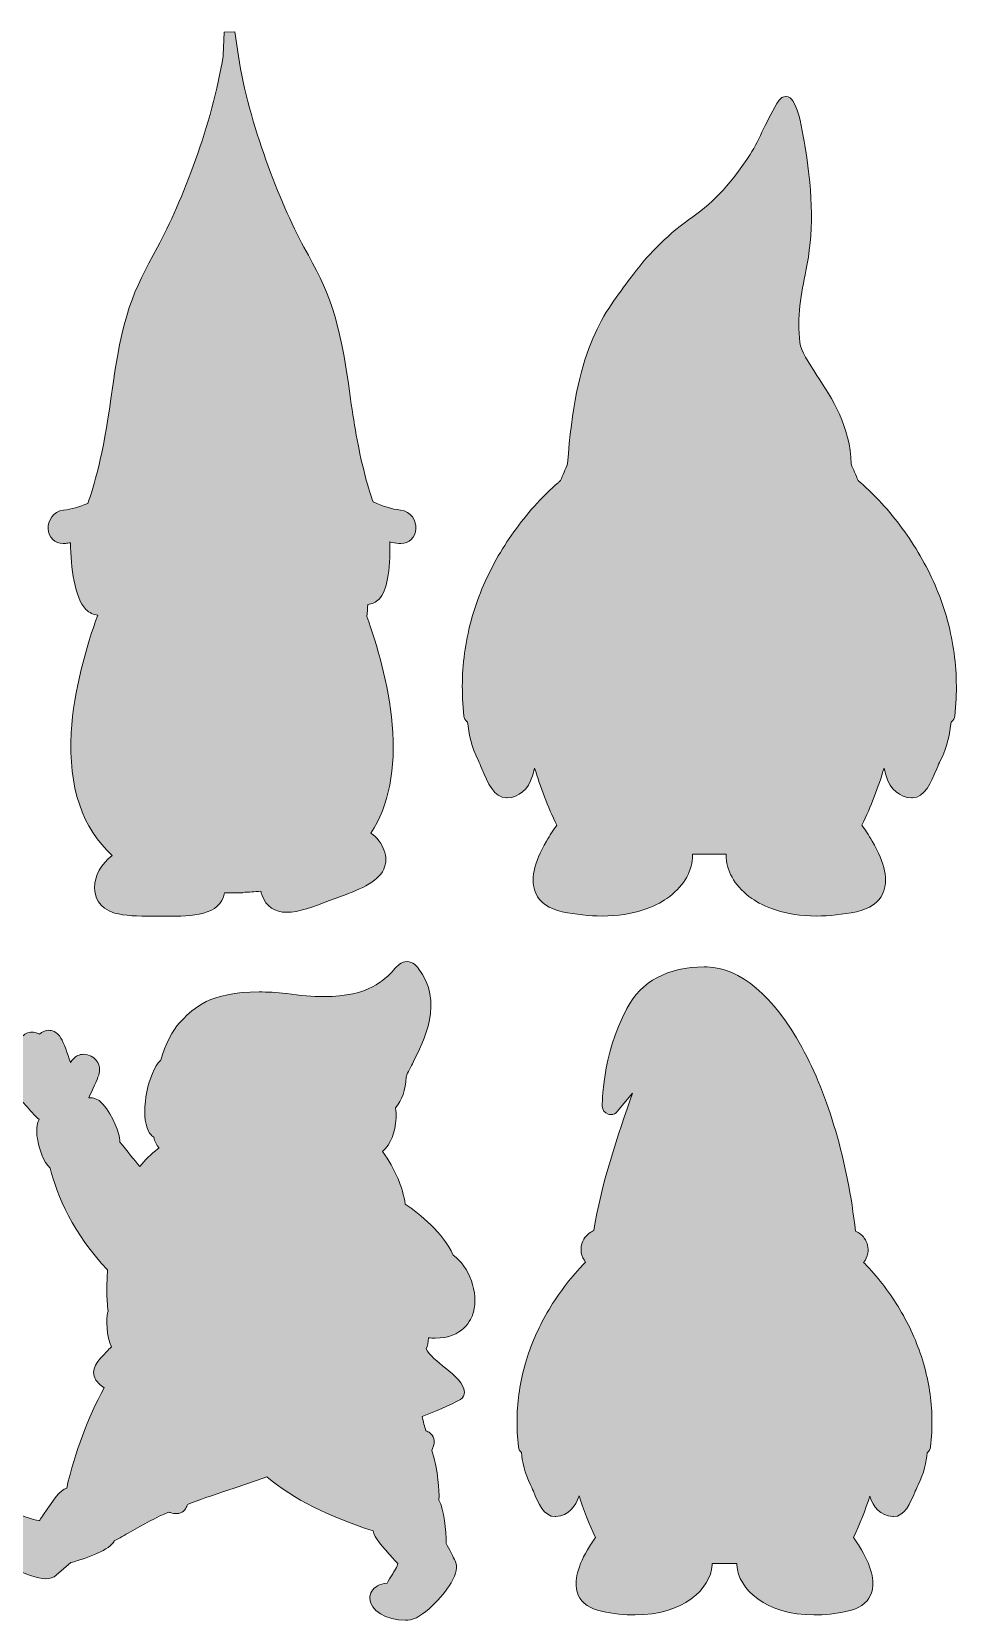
# Model space of a CAD drawing. Header units: inches. Extents: x -261 to 5410, y -3803 to -146.
# Drawn here: x 3493 to 4400, y -3781 to -2225 of the extents above; entities that cross this region are included whole.
import ezdxf

# ---------------------------------------------------------------- set-up
doc = ezdxf.new("R2010")
doc.units = ezdxf.units.IN
doc.header["$MEASUREMENT"] = 0
doc.layers.add('Layer 1', color=7, linetype='Continuous')

# ---------------------------------------------------------------- blocks, each defined once
blk = doc.blocks.new('block 44')
at = {"layer": 'Layer 1', "true_color": 0x2d2932}
h = blk.add_hatch(color=250, dxfattribs=at)
h.dxf.hatch_style = 2
edge = h.paths.add_edge_path()
edge.add_spline(control_points=[(3509.2, -2711.9), (3508.8, -2703.9), (3513.9, -2694.8), (3524.2, -2693.5), (3532.1, -2692.6), (3539.9, -2690.4), (3548, -2686.9), (3553.6, -2671.6), (3563.3, -2639.3), (3570.6, -2584.6), (3582, -2499.3), (3592, -2480.7), (3616.3, -2435.8), (3640.1, -2391.9), (3670.3, -2314.6), (3680.5, -2248.8), (3680.5, -2248.8), (3680.6, -2247.8), (3680.6, -2247.8), (3680.6, -2247.8), (3681.7, -2225.5), (3681.7, -2225.5), (3681.7, -2225.5), (3691.9, -2225), (3691.9, -2225), (3691.9, -2225), (3695.5, -2248.8), (3695.5, -2248.8), (3705.7, -2314.6), (3735.9, -2391.9), (3759.7, -2435.8), (3784, -2480.7), (3794, -2499.3), (3805.4, -2584.6), (3809.2, -2612.8), (3814, -2638.2), (3819.7, -2659.9), (3822.7, -2671.4), (3825.5, -2679.9), (3827.5, -2685.4), (3836.8, -2689.9), (3845.6, -2692.5), (3854.4, -2693.5), (3864.7, -2694.8), (3869.8, -2703.9), (3869.4, -2711.9), (3868.9, -2720.3), (3862.8, -2726.2), (3854.7, -2726.2), (3854, -2726.2), (3853.3, -2726.2), (3852.6, -2726.1), (3849.6, -2725.7), (3846.7, -2725.3), (3843.7, -2724.7), (3844.5, -2754), (3841.1, -2772.3), (3833.3, -2780.6), (3830.2, -2783.8), (3826.4, -2785.7), (3822.2, -2785.9), (3822.1, -2789.9), (3821.8, -2793.8), (3821.4, -2797.8), (3830.9, -2824.2), (3842.8, -2863.6), (3846.2, -2903.5), (3849.9, -2947.2), (3842.9, -2982.9), (3825.3, -3009.8), (3831.3, -3014.2), (3835.7, -3019.8), (3838.1, -3026.3), (3840.6, -3033.1), (3840.6, -3039.4), (3837.9, -3045.2), (3831.8, -3058.5), (3813.1, -3065.5), (3791.4, -3073.5), (3791.4, -3073.5), (3784.8, -3076), (3784.8, -3076), (3768.6, -3082.1), (3754.5, -3087.4), (3742.9, -3087.4), (3731.1, -3087.4), (3722.7, -3081.7), (3718.7, -3070.9), (3718.2, -3069.5), (3717.7, -3068.1), (3717.4, -3066.7), (3711.6, -3067.3), (3705.6, -3067.7), (3699.4, -3067.9), (3699.4, -3067.9), (3699.4, -3068.2), (3699.4, -3068.2), (3699.4, -3068.2), (3691.9, -3068.2), (3691.9, -3068.2), (3691.3, -3068.2), (3690.8, -3068.2), (3690.3, -3068.2), (3689.9, -3068.2), (3689.6, -3068.2), (3689.2, -3068.2), (3689, -3068.2), (3688.7, -3068.2), (3688.3, -3068.2), (3687.8, -3068.2), (3687.3, -3068.2), (3686.7, -3068.2), (3686.7, -3068.2), (3681.8, -3068.2), (3681.8, -3068.2), (3678.3, -3091.2), (3649.1, -3091.2), (3625.5, -3091.2), (3625.5, -3091.2), (3618.4, -3091.2), (3618.4, -3091.2), (3618.4, -3091.2), (3611.4, -3091.2), (3611.4, -3091.2), (3596.8, -3091.2), (3584, -3091), (3574.3, -3088.1), (3558.1, -3083.2), (3554.7, -3071.9), (3554.7, -3063.3), (3554.7, -3051.4), (3560.9, -3040.1), (3572, -3031.7), (3542.4, -3005.1), (3528.9, -2964.8), (3531.8, -2911.6), (3534.1, -2869.4), (3546.6, -2826.9), (3557.8, -2796.3), (3553.5, -2796), (3549.5, -2794.1), (3546.2, -2790.7), (3534.8, -2779.3), (3531.6, -2750.1), (3531, -2725.4), (3529.4, -2725.7), (3527.7, -2725.9), (3526, -2726.1), (3525.3, -2726.2), (3524.6, -2726.2), (3524, -2726.2), (3515.8, -2726.2), (3509.7, -2720.3), (3509.2, -2711.9)], knot_values=[0, 0, 0, 0, 1, 1, 1, 2, 2, 2, 3, 3, 3, 4, 4, 4, 5, 5, 5, 6, 6, 6, 7, 7, 7, 8, 8, 8, 9, 9, 9, 10, 10, 10, 11, 11, 11, 12, 12, 12, 13, 13, 13, 14, 14, 14, 15, 15, 15, 16, 16, 16, 17, 17, 17, 18, 18, 18, 19, 19, 19, 20, 20, 20, 21, 21, 21, 22, 22, 22, 23, 23, 23, 24, 24, 24, 25, 25, 25, 26, 26, 26, 27, 27, 27, 28, 28, 28, 29, 29, 29, 30, 30, 30, 31, 31, 31, 32, 32, 32, 33, 33, 33, 34, 34, 34, 35, 35, 35, 36, 36, 36, 37, 37, 37, 38, 38, 38, 39, 39, 39, 40, 40, 40, 41, 41, 41, 42, 42, 42, 43, 43, 43, 44, 44, 44, 45, 45, 45, 46, 46, 46, 47, 47, 47, 48, 48, 48, 49, 49, 49, 50, 50, 50, 51, 51, 51, 51], degree=3, periodic=1)
h = blk.add_hatch(color=250, dxfattribs=at)
h.dxf.hatch_style = 2
edge = h.paths.add_edge_path()
edge.add_spline(control_points=[(4396, -2829.7), (4399.3, -2850.8), (4399.7, -2872.8), (4397.2, -2895.2), (4397, -2897.3), (4395.9, -2899.2), (4394.3, -2900.6), (4394.1, -2900.7), (4393.8, -2900.9), (4393.6, -2901), (4392.7, -2911.6), (4390, -2925.8), (4383, -2939.1), (4382, -2940.9), (4380.8, -2943.7), (4379.6, -2946.8), (4374, -2960.2), (4367.7, -2975.4), (4355.7, -2975.4), (4355.4, -2975.4), (4355.2, -2975.4), (4355, -2975.4), (4343.2, -2974.7), (4334.3, -2967.1), (4330, -2953.9), (4329.2, -2951.1), (4328.6, -2948.5), (4328.1, -2946.1), (4328.1, -2946.1), (4328, -2946.1), (4328, -2946.1), (4322.4, -2964.8), (4315.1, -2983.7), (4306.3, -3002.2), (4309.7, -3006.8), (4313, -3011.8), (4316.3, -3017.6), (4329, -3039.6), (4332.4, -3056.3), (4326.8, -3068.8), (4322.7, -3078), (4314, -3084.1), (4300.9, -3086.8), (4287.4, -3089.6), (4274.2, -3091.1), (4261.9, -3091.1), (4230, -3091.1), (4209.8, -3081.7), (4198.4, -3073.8), (4183.4, -3063.3), (4174.2, -3048.9), (4173.3, -3034), (4173.2, -3032.8), (4173.2, -3031.6), (4173.2, -3030.4), (4167.7, -3030.5), (4162.2, -3030.6), (4156.8, -3030.6), (4151.5, -3030.6), (4146, -3030.5), (4140.4, -3030.4), (4140.5, -3031.6), (4140.4, -3032.8), (4140.4, -3034), (4139.5, -3048.9), (4130.3, -3063.3), (4115.3, -3073.8), (4103.9, -3081.7), (4083.6, -3091.1), (4051.7, -3091.1), (4039.4, -3091.1), (4026.3, -3089.6), (4012.8, -3086.8), (3999.7, -3084.1), (3991, -3078), (3986.8, -3068.8), (3981.2, -3056.3), (3984.7, -3039.6), (3997.4, -3017.6), (4000.6, -3011.9), (4003.9, -3006.8), (4007.4, -3002.2), (3998.5, -2983.6), (3991.3, -2964.8), (3985.7, -2946.1), (3985.7, -2946.1), (3985.5, -2946.1), (3985.5, -2946.1), (3985.1, -2948.5), (3984.5, -2951.1), (3983.6, -2953.9), (3979.3, -2967.1), (3970.5, -2974.7), (3958.7, -2975.4), (3958.5, -2975.4), (3958.2, -2975.4), (3958, -2975.4), (3946, -2975.4), (3939.7, -2960.3), (3934.1, -2946.9), (3932.8, -2943.8), (3931.6, -2940.9), (3930.7, -2939.1), (3923.7, -2925.8), (3921, -2911.6), (3920, -2901), (3919.8, -2900.9), (3919.6, -2900.7), (3919.4, -2900.6), (3917.7, -2899.2), (3916.7, -2897.3), (3916.4, -2895.2), (3914, -2872.8), (3914.4, -2850.8), (3917.6, -2829.7), (3919.1, -2819.8), (3921.4, -2809.3), (3924.6, -2797.7), (3927.7, -2787.3), (3931.4, -2776.9), (3935.7, -2767), (3944.2, -2747.4), (3955, -2728.7), (3967.8, -2711.4), (3974.1, -2702.9), (3980.9, -2694.6), (3988.1, -2686.7), (3994.4, -2679.9), (4001.3, -2673.2), (4008.6, -2666.7), (4009.3, -2666.1), (4010.3, -2665.3), (4011.1, -2664.6), (4013.3, -2659.2), (4015.6, -2653.7), (4018, -2648.2), (4025.7, -2537.5), (4051, -2504), (4077.8, -2468.6), (4079.3, -2466.5), (4080.9, -2464.4), (4082.5, -2462.3), (4098.3, -2441.1), (4117.8, -2422.2), (4140.6, -2406.2), (4161.6, -2391.4), (4179.9, -2371.4), (4196.7, -2345.2), (4201.7, -2337.5), (4205.9, -2328.7), (4209.9, -2320.2), (4214.5, -2310.7), (4219.2, -2300.9), (4225.1, -2292), (4226.6, -2289.8), (4229.1, -2288.5), (4231.8, -2288.5), (4231.8, -2288.5), (4232, -2288.5), (4232, -2288.5), (4234.9, -2288.6), (4237.3, -2290.1), (4238.7, -2292.6), (4245.1, -2303.9), (4247.5, -2318.9), (4249.6, -2332.1), (4250, -2334.9), (4250.5, -2337.6), (4250.9, -2340.1), (4258.6, -2383.9), (4258.8, -2423.9), (4251.4, -2459), (4246.9, -2480.5), (4242.4, -2505.5), (4245.5, -2529.2), (4246.6, -2537.7), (4253.8, -2548.7), (4262.2, -2561.5), (4276.9, -2583.9), (4295.1, -2611.9), (4295.7, -2648.3), (4298, -2653.6), (4300.3, -2659.1), (4302.6, -2664.6), (4303.4, -2665.3), (4304.4, -2666.1), (4305, -2666.6), (4312.4, -2673.1), (4319.3, -2679.9), (4325.5, -2686.7), (4332.8, -2694.6), (4339.6, -2702.9), (4345.8, -2711.4), (4358.6, -2728.7), (4369.4, -2747.4), (4377.9, -2766.9), (4382.2, -2776.9), (4385.9, -2787.2), (4389, -2797.6), (4392.3, -2809.3), (4394.6, -2819.8), (4396, -2829.7)], knot_values=[0, 0, 0, 0, 1, 1, 1, 2, 2, 2, 3, 3, 3, 4, 4, 4, 5, 5, 5, 6, 6, 6, 7, 7, 7, 8, 8, 8, 9, 9, 9, 10, 10, 10, 11, 11, 11, 12, 12, 12, 13, 13, 13, 14, 14, 14, 15, 15, 15, 16, 16, 16, 17, 17, 17, 18, 18, 18, 19, 19, 19, 20, 20, 20, 21, 21, 21, 22, 22, 22, 23, 23, 23, 24, 24, 24, 25, 25, 25, 26, 26, 26, 27, 27, 27, 28, 28, 28, 29, 29, 29, 30, 30, 30, 31, 31, 31, 32, 32, 32, 33, 33, 33, 34, 34, 34, 35, 35, 35, 36, 36, 36, 37, 37, 37, 38, 38, 38, 39, 39, 39, 40, 40, 40, 41, 41, 41, 42, 42, 42, 43, 43, 43, 44, 44, 44, 45, 45, 45, 46, 46, 46, 47, 47, 47, 48, 48, 48, 49, 49, 49, 50, 50, 50, 51, 51, 51, 52, 52, 52, 53, 53, 53, 54, 54, 54, 55, 55, 55, 56, 56, 56, 57, 57, 57, 58, 58, 58, 59, 59, 59, 60, 60, 60, 61, 61, 61, 62, 62, 62, 63, 63, 63, 64, 64, 64, 65, 65, 65, 66, 66, 66, 67, 67, 67, 67], degree=3, periodic=1)
h = blk.add_hatch(color=250, dxfattribs=at)
h.dxf.hatch_style = 2
edge = h.paths.add_edge_path()
edge.add_spline(control_points=[(3925.8, -3479.1), (3923.6, -3486.7), (3915.7, -3504.5), (3888.2, -3504.5), (3886.2, -3504.5), (3884, -3504.4), (3881.8, -3504.2), (3881.4, -3508.6), (3880.7, -3512.2), (3879.6, -3514.9), (3882.1, -3520.8), (3890.9, -3527.9), (3898.1, -3533.7), (3907.9, -3541.7), (3916.4, -3548.6), (3917, -3557.3), (3917.2, -3560.2), (3915.6, -3563.1), (3913, -3564.5), (3901.5, -3570.7), (3888.9, -3576.3), (3875.4, -3581.2), (3876.7, -3586.5), (3877.9, -3591), (3879.2, -3595.3), (3881.5, -3596.1), (3885.5, -3597.8), (3887, -3602.8), (3887.9, -3606), (3886.9, -3609.1), (3885.7, -3612.6), (3885.6, -3613), (3885.3, -3613.8), (3885.1, -3614.4), (3891.3, -3636), (3892.3, -3652.6), (3892, -3663.2), (3897.2, -3672.3), (3898.8, -3692.9), (3899.2, -3705.7), (3901.3, -3709.7), (3906.7, -3720.4), (3907.8, -3722.5), (3910.5, -3727.9), (3909.2, -3735), (3903.8, -3744.2), (3896.2, -3757), (3875.5, -3780.3), (3861.4, -3780.7), (3860.7, -3780.8), (3860, -3780.8), (3859.3, -3780.8), (3840, -3780.8), (3824.3, -3771), (3824.3, -3759.1), (3824.3, -3754.2), (3827, -3749.9), (3831.7, -3747.2), (3834.2, -3745.8), (3837.4, -3744.8), (3841.2, -3744.4), (3842.6, -3741.7), (3844.3, -3738.9), (3846, -3736.3), (3847.6, -3733.8), (3851.7, -3727.4), (3851.6, -3725.3), (3850.2, -3723.6), (3848.6, -3722), (3847.1, -3720.3), (3836.1, -3708.3), (3829, -3700.2), (3827.5, -3693.3), (3781.8, -3678.3), (3751.1, -3662.8), (3723.3, -3640.4), (3711.3, -3644.8), (3697.9, -3649.2), (3686, -3653.2), (3670.5, -3658.3), (3655.7, -3663.2), (3645.6, -3667.3), (3645, -3669.6), (3643.6, -3673.8), (3638.8, -3675.7), (3637.7, -3676.2), (3636.5, -3676.4), (3635.2, -3676.4), (3633.2, -3676.4), (3631.1, -3675.9), (3628.9, -3675.4), (3628.4, -3675.2), (3627.7, -3675), (3627.1, -3674.9), (3615.5, -3679.7), (3601.8, -3687.4), (3589.7, -3694.3), (3584.3, -3697.4), (3578.7, -3700.5), (3573.8, -3703.1), (3573.8, -3703.2), (3573.8, -3703.2), (3573.7, -3703.3), (3569.8, -3711.8), (3548.8, -3719.4), (3531.4, -3724.4), (3531.4, -3724.4), (3517.1, -3736.7), (3517.1, -3736.7), (3514.5, -3739), (3511, -3740.1), (3506.7, -3740.1), (3491, -3740.1), (3453.8, -3721.2), (3449.4, -3705.8), (3444.7, -3689.4), (3448.1, -3676.8), (3452.9, -3670.6), (3456, -3666.4), (3460.1, -3664.2), (3464.6, -3664.2), (3468.5, -3664.2), (3475.5, -3666), (3479.8, -3677.4), (3482.8, -3678.1), (3485.8, -3679.1), (3488.8, -3680.1), (3492.8, -3681.5), (3497.4, -3683), (3500.2, -3683), (3500.5, -3683), (3500.7, -3683), (3500.9, -3682.9), (3502.1, -3681.1), (3503.4, -3679.2), (3504.6, -3677.3), (3514.4, -3662.5), (3520.5, -3653.7), (3527.3, -3651.3), (3535.6, -3615.9), (3547.9, -3582.9), (3563.9, -3553.2), (3560.2, -3550.5), (3557.6, -3548), (3555.9, -3545.5), (3549.1, -3535.5), (3558.6, -3525.8), (3566.3, -3518), (3567.9, -3516.3), (3569.6, -3514.6), (3571.2, -3512.9), (3566.1, -3503.4), (3566.1, -3484.6), (3567.4, -3479.8), (3567.5, -3479.2), (3567.7, -3478.6), (3568, -3478.1), (3567.1, -3471.8), (3566.7, -3465.4), (3566.7, -3459.2), (3566.7, -3451.7), (3566.9, -3444.4), (3567.4, -3437.5), (3533.4, -3402.6), (3518.1, -3364.5), (3511.1, -3338), (3504.6, -3332), (3500.1, -3319.2), (3498.6, -3309.1), (3497.4, -3301.2), (3497.9, -3294.9), (3500.2, -3290.4), (3495.8, -3286.1), (3491.5, -3281.3), (3487.1, -3276.2), (3483.6, -3272.9), (3468.9, -3259.1), (3465.2, -3255.1), (3461.5, -3251), (3460.5, -3245), (3462.6, -3240.1), (3463.7, -3237.8), (3465.3, -3236), (3467.4, -3234.7), (3465.4, -3230.5), (3465.5, -3225.3), (3467.8, -3221.3), (3470.1, -3217.3), (3474.1, -3214.9), (3478.6, -3214.9), (3479.4, -3214.9), (3480.1, -3215), (3480.8, -3215.1), (3481.3, -3213.2), (3482.1, -3211.5), (3483.2, -3209.9), (3485.7, -3206.6), (3489.4, -3204.7), (3493.4, -3204.7), (3495, -3204.7), (3497.7, -3205), (3500.6, -3206.9), (3503.1, -3204.4), (3506.3, -3203), (3509.7, -3203), (3512, -3203), (3517.7, -3203.7), (3521.7, -3210.7), (3524.6, -3215.5), (3528.1, -3225.7), (3531, -3234.4), (3532, -3233.2), (3532.9, -3232.1), (3533.6, -3231.2), (3536.1, -3228.2), (3539.8, -3226.5), (3544, -3226.5), (3549, -3226.5), (3553.9, -3229), (3556.8, -3233.1), (3559.7, -3237), (3560.4, -3242.1), (3558.7, -3246.9), (3557.1, -3251.9), (3552.9, -3260.9), (3549, -3269), (3549.3, -3269), (3549.6, -3269), (3549.8, -3269), (3551.8, -3269), (3553.5, -3269.2), (3555, -3269.7), (3565.8, -3273.2), (3575.4, -3294.7), (3578.1, -3303.9), (3579.1, -3307.3), (3579.5, -3310), (3579.5, -3312.4), (3586.9, -3321.9), (3593.4, -3329.9), (3598.9, -3336.3), (3604, -3330.1), (3610, -3324.3), (3616.7, -3319.1), (3616.9, -3318.9), (3617.2, -3318.7), (3617.4, -3318.5), (3617.4, -3318.5), (3617.9, -3318.3), (3617.9, -3318.3), (3615.3, -3315.2), (3613.5, -3311.7), (3612.6, -3307.8), (3610.2, -3306.2), (3607.7, -3303.3), (3606, -3298.4), (3600, -3280.7), (3607.2, -3244.3), (3619.2, -3232.4), (3619.2, -3232.3), (3619.3, -3232.3), (3619.4, -3232.2), (3623.6, -3217.3), (3631.2, -3202.4), (3637.9, -3195.6), (3638.7, -3194.8), (3639.4, -3194), (3640.3, -3193.2), (3651.6, -3181.5), (3667.2, -3165.4), (3715.8, -3165.4), (3724, -3165.4), (3732.8, -3165.9), (3742.3, -3166.8), (3742.5, -3166.8), (3742.6, -3166.8), (3742.7, -3166.9), (3755.9, -3168.9), (3768.2, -3170), (3779.3, -3170), (3823.7, -3170), (3839, -3153.2), (3847.3, -3144.2), (3851.5, -3139.7), (3855.1, -3135.7), (3860.7, -3135.7), (3866.7, -3135.7), (3870.5, -3140.6), (3871.7, -3142.1), (3897.1, -3174.9), (3877.6, -3213), (3865.9, -3235.7), (3863.5, -3240.5), (3860.2, -3246.9), (3860, -3248.8), (3859.2, -3261.5), (3855.8, -3271.3), (3849.4, -3278.8), (3850, -3282.3), (3850.2, -3285.6), (3850, -3288.9), (3849.1, -3303.3), (3844.8, -3314.1), (3836.8, -3321.8), (3849, -3339.1), (3856.5, -3356.4), (3859, -3373.3), (3873.1, -3383), (3896, -3401.2), (3905.8, -3423.1), (3921.8, -3434.5), (3931, -3460.1), (3925.8, -3479.1)], knot_values=[0, 0, 0, 0, 1, 1, 1, 2, 2, 2, 3, 3, 3, 4, 4, 4, 5, 5, 5, 6, 6, 6, 7, 7, 7, 8, 8, 8, 9, 9, 9, 10, 10, 10, 11, 11, 11, 12, 12, 12, 13, 13, 13, 14, 14, 14, 15, 15, 15, 16, 16, 16, 17, 17, 17, 18, 18, 18, 19, 19, 19, 20, 20, 20, 21, 21, 21, 22, 22, 22, 23, 23, 23, 24, 24, 24, 25, 25, 25, 26, 26, 26, 27, 27, 27, 28, 28, 28, 29, 29, 29, 30, 30, 30, 31, 31, 31, 32, 32, 32, 33, 33, 33, 34, 34, 34, 35, 35, 35, 36, 36, 36, 37, 37, 37, 38, 38, 38, 39, 39, 39, 40, 40, 40, 41, 41, 41, 42, 42, 42, 43, 43, 43, 44, 44, 44, 45, 45, 45, 46, 46, 46, 47, 47, 47, 48, 48, 48, 49, 49, 49, 50, 50, 50, 51, 51, 51, 52, 52, 52, 53, 53, 53, 54, 54, 54, 55, 55, 55, 56, 56, 56, 57, 57, 57, 58, 58, 58, 59, 59, 59, 60, 60, 60, 61, 61, 61, 62, 62, 62, 63, 63, 63, 64, 64, 64, 65, 65, 65, 66, 66, 66, 67, 67, 67, 68, 68, 68, 69, 69, 69, 70, 70, 70, 71, 71, 71, 72, 72, 72, 73, 73, 73, 74, 74, 74, 75, 75, 75, 76, 76, 76, 77, 77, 77, 78, 78, 78, 79, 79, 79, 80, 80, 80, 81, 81, 81, 82, 82, 82, 83, 83, 83, 84, 84, 84, 85, 85, 85, 86, 86, 86, 87, 87, 87, 88, 88, 88, 89, 89, 89, 90, 90, 90, 91, 91, 91, 92, 92, 92, 93, 93, 93, 94, 94, 94, 95, 95, 95, 96, 96, 96, 97, 97, 97, 98, 98, 98, 99, 99, 99, 100, 100, 100, 101, 101, 101, 102, 102, 102, 103, 103, 103, 104, 104, 104, 104], degree=3, periodic=1)
h = blk.add_hatch(color=250, dxfattribs=at)
h.dxf.hatch_style = 2
edge = h.paths.add_edge_path()
edge.add_spline(control_points=[(4372.6, -3556), (4375.3, -3573.7), (4375.6, -3592.2), (4373.5, -3611), (4373.3, -3613.2), (4372.2, -3615.2), (4370.5, -3616.6), (4370.4, -3616.6), (4370.4, -3616.6), (4370.3, -3616.7), (4369.4, -3625.4), (4367.1, -3637.1), (4361.3, -3648.2), (4360.6, -3649.6), (4359.6, -3652.1), (4358.5, -3654.5), (4353.7, -3666.1), (4348.2, -3679.3), (4337.2, -3679.3), (4336.9, -3679.3), (4336.7, -3679.3), (4336.5, -3679.3), (4324.3, -3678.6), (4317.2, -3669.7), (4314, -3659.4), (4309.7, -3672.9), (4304.3, -3686.4), (4298.1, -3699.8), (4300.7, -3703.4), (4303.3, -3707.4), (4305.9, -3711.9), (4316.8, -3730.8), (4319.7, -3745.2), (4314.8, -3756.1), (4311.1, -3764.3), (4303.4, -3769.7), (4292, -3772), (4280.6, -3774.4), (4269.6, -3775.6), (4259.2, -3775.6), (4212.1, -3775.6), (4185.2, -3750.3), (4183.7, -3726.6), (4183.7, -3726.1), (4183.7, -3725.6), (4183.7, -3725.1), (4179.4, -3725.2), (4175.4, -3725.2), (4171.6, -3725.2), (4167.9, -3725.2), (4163.9, -3725.2), (4159.6, -3725.1), (4159.6, -3725.6), (4159.6, -3726.1), (4159.6, -3726.6), (4158.1, -3750.3), (4131.2, -3775.6), (4084.1, -3775.6), (4073.7, -3775.6), (4062.7, -3774.4), (4051.3, -3772), (4039.9, -3769.7), (4032.2, -3764.3), (4028.5, -3756.1), (4023.7, -3745.2), (4026.6, -3730.8), (4037.4, -3711.9), (4040, -3707.4), (4042.6, -3703.4), (4045.3, -3699.8), (4038.9, -3686.3), (4033.5, -3672.6), (4029.2, -3659), (4026, -3669.4), (4018.9, -3678.6), (4006.5, -3679.3), (4006.4, -3679.3), (4006.1, -3679.3), (4006.1, -3679.3), (4006.1, -3679.3), (4005.8, -3679.3), (4005.8, -3679.3), (3994.8, -3679.3), (3989.3, -3666.1), (3984.5, -3654.5), (3983.4, -3652), (3982.4, -3649.6), (3981.7, -3648.2), (3975.8, -3637), (3973.5, -3625.2), (3972.7, -3616.4), (3971, -3615), (3970, -3613.1), (3969.8, -3611), (3967.7, -3592.2), (3968.1, -3573.7), (3970.8, -3556), (3972, -3547.7), (3973.9, -3538.9), (3976.6, -3529.1), (3979.3, -3520.4), (3982.4, -3511.7), (3985.9, -3503.4), (3993.1, -3487), (4002.2, -3471.3), (4012.9, -3456.7), (4018.2, -3449.6), (4023.9, -3442.6), (4029.9, -3436.1), (4031.7, -3434.1), (4033.7, -3432), (4035.6, -3430), (4033.5, -3427.4), (4032, -3424.2), (4031.4, -3420.8), (4031.4, -3420.8), (4031.4, -3420.6), (4031.4, -3420.6), (4030.6, -3415.5), (4031.8, -3410.3), (4034.9, -3406), (4037.2, -3402.9), (4040.3, -3400.5), (4043.8, -3399.2), (4050.4, -3355.4), (4067.4, -3304.5), (4081.7, -3264.4), (4081.7, -3264.4), (4066.7, -3282.5), (4066.7, -3282.5), (4065.2, -3284.5), (4062.8, -3285.6), (4060.3, -3285.6), (4059.4, -3285.6), (4058.5, -3285.4), (4057.6, -3285.1), (4054.4, -3284), (4052.1, -3280.9), (4052, -3277.5), (4052, -3275.5), (4051, -3229.2), (4076.1, -3181.5), (4090.1, -3154.9), (4116.3, -3140.9), (4151.9, -3140.9), (4152.7, -3140.9), (4153.6, -3140.9), (4154.4, -3140.9), (4186.9, -3141.5), (4220, -3169.4), (4247.4, -3219.5), (4273.6, -3267.4), (4292.3, -3331.3), (4300, -3399.8), (4303.4, -3401.2), (4306.4, -3403.5), (4308.6, -3406.5), (4311.7, -3410.8), (4313, -3416.1), (4312.1, -3421.4), (4311.5, -3424.7), (4310.1, -3427.8), (4308, -3430.4), (4309.8, -3432.3), (4311.7, -3434.2), (4313.4, -3436.1), (4319.4, -3442.6), (4325.1, -3449.6), (4330.4, -3456.7), (4341.1, -3471.3), (4350.2, -3487), (4357.3, -3503.3), (4360.9, -3511.7), (4364.1, -3520.4), (4366.6, -3529), (4369.4, -3538.9), (4371.3, -3547.7), (4372.6, -3556)], knot_values=[0, 0, 0, 0, 1, 1, 1, 2, 2, 2, 3, 3, 3, 4, 4, 4, 5, 5, 5, 6, 6, 6, 7, 7, 7, 8, 8, 8, 9, 9, 9, 10, 10, 10, 11, 11, 11, 12, 12, 12, 13, 13, 13, 14, 14, 14, 15, 15, 15, 16, 16, 16, 17, 17, 17, 18, 18, 18, 19, 19, 19, 20, 20, 20, 21, 21, 21, 22, 22, 22, 23, 23, 23, 24, 24, 24, 25, 25, 25, 26, 26, 26, 27, 27, 27, 28, 28, 28, 29, 29, 29, 30, 30, 30, 31, 31, 31, 32, 32, 32, 33, 33, 33, 34, 34, 34, 35, 35, 35, 36, 36, 36, 37, 37, 37, 38, 38, 38, 39, 39, 39, 40, 40, 40, 41, 41, 41, 42, 42, 42, 43, 43, 43, 44, 44, 44, 45, 45, 45, 46, 46, 46, 47, 47, 47, 48, 48, 48, 49, 49, 49, 50, 50, 50, 51, 51, 51, 52, 52, 52, 53, 53, 53, 54, 54, 54, 55, 55, 55, 56, 56, 56, 57, 57, 57, 58, 58, 58, 59, 59, 59, 59], degree=3, periodic=1)
at = {"layer": 'Layer 1', "lineweight": 0}
for points, knots in [([(3509.2, -2711.9), (3508.8, -2703.9), (3513.9, -2694.8), (3524.2, -2693.5), (3532.1, -2692.6), (3539.9, -2690.4), (3548, -2686.9), (3553.6, -2671.6), (3563.3, -2639.3), (3570.6, -2584.6), (3582, -2499.3), (3592, -2480.7), (3616.3, -2435.8), (3640.1, -2391.9), (3670.3, -2314.6), (3680.5, -2248.8), (3680.5, -2248.8), (3680.6, -2247.8), (3680.6, -2247.8), (3680.6, -2247.8), (3681.7, -2225.5), (3681.7, -2225.5), (3681.7, -2225.5), (3691.9, -2225), (3691.9, -2225), (3691.9, -2225), (3695.5, -2248.8), (3695.5, -2248.8), (3705.7, -2314.6), (3735.9, -2391.9), (3759.7, -2435.8), (3784, -2480.7), (3794, -2499.3), (3805.4, -2584.6), (3809.2, -2612.8), (3814, -2638.2), (3819.7, -2659.9), (3822.7, -2671.4), (3825.5, -2679.9), (3827.5, -2685.4), (3836.8, -2689.9), (3845.6, -2692.5), (3854.4, -2693.5), (3864.7, -2694.8), (3869.8, -2703.9), (3869.4, -2711.9), (3868.9, -2720.3), (3862.8, -2726.2), (3854.7, -2726.2), (3854, -2726.2), (3853.3, -2726.2), (3852.6, -2726.1), (3849.6, -2725.7), (3846.7, -2725.3), (3843.7, -2724.7), (3844.5, -2754), (3841.1, -2772.3), (3833.3, -2780.6), (3830.2, -2783.8), (3826.4, -2785.7), (3822.2, -2785.9), (3822.1, -2789.9), (3821.8, -2793.8), (3821.4, -2797.8), (3830.9, -2824.2), (3842.8, -2863.6), (3846.2, -2903.5), (3849.9, -2947.2), (3842.9, -2982.9), (3825.3, -3009.8), (3831.3, -3014.2), (3835.7, -3019.8), (3838.1, -3026.3), (3840.6, -3033.1), (3840.6, -3039.4), (3837.9, -3045.2), (3831.8, -3058.5), (3813.1, -3065.5), (3791.4, -3073.5), (3791.4, -3073.5), (3784.8, -3076), (3784.8, -3076), (3768.6, -3082.1), (3754.5, -3087.4), (3742.9, -3087.4), (3731.1, -3087.4), (3722.7, -3081.7), (3718.7, -3070.9), (3718.2, -3069.5), (3717.7, -3068.1), (3717.4, -3066.7), (3711.6, -3067.3), (3705.6, -3067.7), (3699.4, -3067.9), (3699.4, -3067.9), (3699.4, -3068.2), (3699.4, -3068.2), (3699.4, -3068.2), (3691.9, -3068.2), (3691.9, -3068.2), (3691.3, -3068.2), (3690.8, -3068.2), (3690.3, -3068.2), (3689.9, -3068.2), (3689.6, -3068.2), (3689.2, -3068.2), (3689, -3068.2), (3688.7, -3068.2), (3688.3, -3068.2), (3687.8, -3068.2), (3687.3, -3068.2), (3686.7, -3068.2), (3686.7, -3068.2), (3681.8, -3068.2), (3681.8, -3068.2), (3678.3, -3091.2), (3649.1, -3091.2), (3625.5, -3091.2), (3625.5, -3091.2), (3618.4, -3091.2), (3618.4, -3091.2), (3618.4, -3091.2), (3611.4, -3091.2), (3611.4, -3091.2), (3596.8, -3091.2), (3584, -3091), (3574.3, -3088.1), (3558.1, -3083.2), (3554.7, -3071.9), (3554.7, -3063.3), (3554.7, -3051.4), (3560.9, -3040.1), (3572, -3031.7), (3542.4, -3005.1), (3528.9, -2964.8), (3531.8, -2911.6), (3534.1, -2869.4), (3546.6, -2826.9), (3557.8, -2796.3), (3553.5, -2796), (3549.5, -2794.1), (3546.2, -2790.7), (3534.8, -2779.3), (3531.6, -2750.1), (3531, -2725.4), (3529.4, -2725.7), (3527.7, -2725.9), (3526, -2726.1), (3525.3, -2726.2), (3524.6, -2726.2), (3524, -2726.2), (3515.8, -2726.2), (3509.7, -2720.3), (3509.2, -2711.9)], [0, 0, 0, 0, 1, 1, 1, 2, 2, 2, 3, 3, 3, 4, 4, 4, 5, 5, 5, 6, 6, 6, 7, 7, 7, 8, 8, 8, 9, 9, 9, 10, 10, 10, 11, 11, 11, 12, 12, 12, 13, 13, 13, 14, 14, 14, 15, 15, 15, 16, 16, 16, 17, 17, 17, 18, 18, 18, 19, 19, 19, 20, 20, 20, 21, 21, 21, 22, 22, 22, 23, 23, 23, 24, 24, 24, 25, 25, 25, 26, 26, 26, 27, 27, 27, 28, 28, 28, 29, 29, 29, 30, 30, 30, 31, 31, 31, 32, 32, 32, 33, 33, 33, 34, 34, 34, 35, 35, 35, 36, 36, 36, 37, 37, 37, 38, 38, 38, 39, 39, 39, 40, 40, 40, 41, 41, 41, 42, 42, 42, 43, 43, 43, 44, 44, 44, 45, 45, 45, 46, 46, 46, 47, 47, 47, 48, 48, 48, 49, 49, 49, 50, 50, 50, 51, 51, 51, 51]), ([(4396, -2829.7), (4399.3, -2850.8), (4399.7, -2872.8), (4397.2, -2895.2), (4397, -2897.3), (4395.9, -2899.2), (4394.3, -2900.6), (4394.1, -2900.7), (4393.8, -2900.9), (4393.6, -2901), (4392.7, -2911.6), (4390, -2925.8), (4383, -2939.1), (4382, -2940.9), (4380.8, -2943.7), (4379.6, -2946.8), (4374, -2960.2), (4367.7, -2975.4), (4355.7, -2975.4), (4355.4, -2975.4), (4355.2, -2975.4), (4355, -2975.4), (4343.2, -2974.7), (4334.3, -2967.1), (4330, -2953.9), (4329.2, -2951.1), (4328.6, -2948.5), (4328.1, -2946.1), (4328.1, -2946.1), (4328, -2946.1), (4328, -2946.1), (4322.4, -2964.8), (4315.1, -2983.7), (4306.3, -3002.2), (4309.7, -3006.8), (4313, -3011.8), (4316.3, -3017.6), (4329, -3039.6), (4332.4, -3056.3), (4326.8, -3068.8), (4322.7, -3078), (4314, -3084.1), (4300.9, -3086.8), (4287.4, -3089.6), (4274.2, -3091.1), (4261.9, -3091.1), (4230, -3091.1), (4209.8, -3081.7), (4198.4, -3073.8), (4183.4, -3063.3), (4174.2, -3048.9), (4173.3, -3034), (4173.2, -3032.8), (4173.2, -3031.6), (4173.2, -3030.4), (4167.7, -3030.5), (4162.2, -3030.6), (4156.8, -3030.6), (4151.5, -3030.6), (4146, -3030.5), (4140.4, -3030.4), (4140.5, -3031.6), (4140.4, -3032.8), (4140.4, -3034), (4139.5, -3048.9), (4130.3, -3063.3), (4115.3, -3073.8), (4103.9, -3081.7), (4083.6, -3091.1), (4051.7, -3091.1), (4039.4, -3091.1), (4026.3, -3089.6), (4012.8, -3086.8), (3999.7, -3084.1), (3991, -3078), (3986.8, -3068.8), (3981.2, -3056.3), (3984.7, -3039.6), (3997.4, -3017.6), (4000.6, -3011.9), (4003.9, -3006.8), (4007.4, -3002.2), (3998.5, -2983.6), (3991.3, -2964.8), (3985.7, -2946.1), (3985.7, -2946.1), (3985.5, -2946.1), (3985.5, -2946.1), (3985.1, -2948.5), (3984.5, -2951.1), (3983.6, -2953.9), (3979.3, -2967.1), (3970.5, -2974.7), (3958.7, -2975.4), (3958.5, -2975.4), (3958.2, -2975.4), (3958, -2975.4), (3946, -2975.4), (3939.7, -2960.3), (3934.1, -2946.9), (3932.8, -2943.8), (3931.6, -2940.9), (3930.7, -2939.1), (3923.7, -2925.8), (3921, -2911.6), (3920, -2901), (3919.8, -2900.9), (3919.6, -2900.7), (3919.4, -2900.6), (3917.7, -2899.2), (3916.7, -2897.3), (3916.4, -2895.2), (3914, -2872.8), (3914.4, -2850.8), (3917.6, -2829.7), (3919.1, -2819.8), (3921.4, -2809.3), (3924.6, -2797.7), (3927.7, -2787.3), (3931.4, -2776.9), (3935.7, -2767), (3944.2, -2747.4), (3955, -2728.7), (3967.8, -2711.4), (3974.1, -2702.9), (3980.9, -2694.6), (3988.1, -2686.7), (3994.4, -2679.9), (4001.3, -2673.2), (4008.6, -2666.7), (4009.3, -2666.1), (4010.3, -2665.3), (4011.1, -2664.6), (4013.3, -2659.2), (4015.6, -2653.7), (4018, -2648.2), (4025.7, -2537.5), (4051, -2504), (4077.8, -2468.6), (4079.3, -2466.5), (4080.9, -2464.4), (4082.5, -2462.3), (4098.3, -2441.1), (4117.8, -2422.2), (4140.6, -2406.2), (4161.6, -2391.4), (4179.9, -2371.4), (4196.7, -2345.2), (4201.7, -2337.5), (4205.9, -2328.7), (4209.9, -2320.2), (4214.5, -2310.7), (4219.2, -2300.9), (4225.1, -2292), (4226.6, -2289.8), (4229.1, -2288.5), (4231.8, -2288.5), (4231.8, -2288.5), (4232, -2288.5), (4232, -2288.5), (4234.9, -2288.6), (4237.3, -2290.1), (4238.7, -2292.6), (4245.1, -2303.9), (4247.5, -2318.9), (4249.6, -2332.1), (4250, -2334.9), (4250.5, -2337.6), (4250.9, -2340.1), (4258.6, -2383.9), (4258.8, -2423.9), (4251.4, -2459), (4246.9, -2480.5), (4242.4, -2505.5), (4245.5, -2529.2), (4246.6, -2537.7), (4253.8, -2548.7), (4262.2, -2561.5), (4276.9, -2583.9), (4295.1, -2611.9), (4295.7, -2648.3), (4298, -2653.6), (4300.3, -2659.1), (4302.6, -2664.6), (4303.4, -2665.3), (4304.4, -2666.1), (4305, -2666.6), (4312.4, -2673.1), (4319.3, -2679.9), (4325.5, -2686.7), (4332.8, -2694.6), (4339.6, -2702.9), (4345.8, -2711.4), (4358.6, -2728.7), (4369.4, -2747.4), (4377.9, -2766.9), (4382.2, -2776.9), (4385.9, -2787.2), (4389, -2797.6), (4392.3, -2809.3), (4394.6, -2819.8), (4396, -2829.7)], [0, 0, 0, 0, 1, 1, 1, 2, 2, 2, 3, 3, 3, 4, 4, 4, 5, 5, 5, 6, 6, 6, 7, 7, 7, 8, 8, 8, 9, 9, 9, 10, 10, 10, 11, 11, 11, 12, 12, 12, 13, 13, 13, 14, 14, 14, 15, 15, 15, 16, 16, 16, 17, 17, 17, 18, 18, 18, 19, 19, 19, 20, 20, 20, 21, 21, 21, 22, 22, 22, 23, 23, 23, 24, 24, 24, 25, 25, 25, 26, 26, 26, 27, 27, 27, 28, 28, 28, 29, 29, 29, 30, 30, 30, 31, 31, 31, 32, 32, 32, 33, 33, 33, 34, 34, 34, 35, 35, 35, 36, 36, 36, 37, 37, 37, 38, 38, 38, 39, 39, 39, 40, 40, 40, 41, 41, 41, 42, 42, 42, 43, 43, 43, 44, 44, 44, 45, 45, 45, 46, 46, 46, 47, 47, 47, 48, 48, 48, 49, 49, 49, 50, 50, 50, 51, 51, 51, 52, 52, 52, 53, 53, 53, 54, 54, 54, 55, 55, 55, 56, 56, 56, 57, 57, 57, 58, 58, 58, 59, 59, 59, 60, 60, 60, 61, 61, 61, 62, 62, 62, 63, 63, 63, 64, 64, 64, 65, 65, 65, 66, 66, 66, 67, 67, 67, 67]), ([(3925.8, -3479.1), (3923.6, -3486.7), (3915.7, -3504.5), (3888.2, -3504.5), (3886.2, -3504.5), (3884, -3504.4), (3881.8, -3504.2), (3881.4, -3508.6), (3880.7, -3512.2), (3879.6, -3514.9), (3882.1, -3520.8), (3890.9, -3527.9), (3898.1, -3533.7), (3907.9, -3541.7), (3916.4, -3548.6), (3917, -3557.3), (3917.2, -3560.2), (3915.6, -3563.1), (3913, -3564.5), (3901.5, -3570.7), (3888.9, -3576.3), (3875.4, -3581.2), (3876.7, -3586.5), (3877.9, -3591), (3879.2, -3595.3), (3881.5, -3596.1), (3885.5, -3597.8), (3887, -3602.8), (3887.9, -3606), (3886.9, -3609.1), (3885.7, -3612.6), (3885.6, -3613), (3885.3, -3613.8), (3885.1, -3614.4), (3891.3, -3636), (3892.3, -3652.6), (3892, -3663.2), (3897.2, -3672.3), (3898.8, -3692.9), (3899.2, -3705.7), (3901.3, -3709.7), (3906.7, -3720.4), (3907.8, -3722.5), (3910.5, -3727.9), (3909.2, -3735), (3903.8, -3744.2), (3896.2, -3757), (3875.5, -3780.3), (3861.4, -3780.7), (3860.7, -3780.8), (3860, -3780.8), (3859.3, -3780.8), (3840, -3780.8), (3824.3, -3771), (3824.3, -3759.1), (3824.3, -3754.2), (3827, -3749.9), (3831.7, -3747.2), (3834.2, -3745.8), (3837.4, -3744.8), (3841.2, -3744.4), (3842.6, -3741.7), (3844.3, -3738.9), (3846, -3736.3), (3847.6, -3733.8), (3851.7, -3727.4), (3851.6, -3725.3), (3850.2, -3723.6), (3848.6, -3722), (3847.1, -3720.3), (3836.1, -3708.3), (3829, -3700.2), (3827.5, -3693.3), (3781.8, -3678.3), (3751.1, -3662.8), (3723.3, -3640.4), (3711.3, -3644.8), (3697.9, -3649.2), (3686, -3653.2), (3670.5, -3658.3), (3655.7, -3663.2), (3645.6, -3667.3), (3645, -3669.6), (3643.6, -3673.8), (3638.8, -3675.7), (3637.7, -3676.2), (3636.5, -3676.4), (3635.2, -3676.4), (3633.2, -3676.4), (3631.1, -3675.9), (3628.9, -3675.4), (3628.4, -3675.2), (3627.7, -3675), (3627.1, -3674.9), (3615.5, -3679.7), (3601.8, -3687.4), (3589.7, -3694.3), (3584.3, -3697.4), (3578.7, -3700.5), (3573.8, -3703.1), (3573.8, -3703.2), (3573.8, -3703.2), (3573.7, -3703.3), (3569.8, -3711.8), (3548.8, -3719.4), (3531.4, -3724.4), (3531.4, -3724.4), (3517.1, -3736.7), (3517.1, -3736.7), (3514.5, -3739), (3511, -3740.1), (3506.7, -3740.1), (3491, -3740.1), (3453.8, -3721.2), (3449.4, -3705.8), (3444.7, -3689.4), (3448.1, -3676.8), (3452.9, -3670.6), (3456, -3666.4), (3460.1, -3664.2), (3464.6, -3664.2), (3468.5, -3664.2), (3475.5, -3666), (3479.8, -3677.4), (3482.8, -3678.1), (3485.8, -3679.1), (3488.8, -3680.1), (3492.8, -3681.5), (3497.4, -3683), (3500.2, -3683), (3500.5, -3683), (3500.7, -3683), (3500.9, -3682.9), (3502.1, -3681.1), (3503.4, -3679.2), (3504.6, -3677.3), (3514.4, -3662.5), (3520.5, -3653.7), (3527.3, -3651.3), (3535.6, -3615.9), (3547.9, -3582.9), (3563.9, -3553.2), (3560.2, -3550.5), (3557.6, -3548), (3555.9, -3545.5), (3549.1, -3535.5), (3558.6, -3525.8), (3566.3, -3518), (3567.9, -3516.3), (3569.6, -3514.6), (3571.2, -3512.9), (3566.1, -3503.4), (3566.1, -3484.6), (3567.4, -3479.8), (3567.5, -3479.2), (3567.7, -3478.6), (3568, -3478.1), (3567.1, -3471.8), (3566.7, -3465.4), (3566.7, -3459.2), (3566.7, -3451.7), (3566.9, -3444.4), (3567.4, -3437.5), (3533.4, -3402.6), (3518.1, -3364.5), (3511.1, -3338), (3504.6, -3332), (3500.1, -3319.2), (3498.6, -3309.1), (3497.4, -3301.2), (3497.9, -3294.9), (3500.2, -3290.4), (3495.8, -3286.1), (3491.5, -3281.3), (3487.1, -3276.2), (3483.6, -3272.9), (3468.9, -3259.1), (3465.2, -3255.1), (3461.5, -3251), (3460.5, -3245), (3462.6, -3240.1), (3463.7, -3237.8), (3465.3, -3236), (3467.4, -3234.7), (3465.4, -3230.5), (3465.5, -3225.3), (3467.8, -3221.3), (3470.1, -3217.3), (3474.1, -3214.9), (3478.6, -3214.9), (3479.4, -3214.9), (3480.1, -3215), (3480.8, -3215.1), (3481.3, -3213.2), (3482.1, -3211.5), (3483.2, -3209.9), (3485.7, -3206.6), (3489.4, -3204.7), (3493.4, -3204.7), (3495, -3204.7), (3497.7, -3205), (3500.6, -3206.9), (3503.1, -3204.4), (3506.3, -3203), (3509.7, -3203), (3512, -3203), (3517.7, -3203.7), (3521.7, -3210.7), (3524.6, -3215.5), (3528.1, -3225.7), (3531, -3234.4), (3532, -3233.2), (3532.9, -3232.1), (3533.6, -3231.2), (3536.1, -3228.2), (3539.8, -3226.5), (3544, -3226.5), (3549, -3226.5), (3553.9, -3229), (3556.8, -3233.1), (3559.7, -3237), (3560.4, -3242.1), (3558.7, -3246.9), (3557.1, -3251.9), (3552.9, -3260.9), (3549, -3269), (3549.3, -3269), (3549.6, -3269), (3549.8, -3269), (3551.8, -3269), (3553.5, -3269.2), (3555, -3269.7), (3565.8, -3273.2), (3575.4, -3294.7), (3578.1, -3303.9), (3579.1, -3307.3), (3579.5, -3310), (3579.5, -3312.4), (3586.9, -3321.9), (3593.4, -3329.9), (3598.9, -3336.3), (3604, -3330.1), (3610, -3324.3), (3616.7, -3319.1), (3616.9, -3318.9), (3617.2, -3318.7), (3617.4, -3318.5), (3617.4, -3318.5), (3617.9, -3318.3), (3617.9, -3318.3), (3615.3, -3315.2), (3613.5, -3311.7), (3612.6, -3307.8), (3610.2, -3306.2), (3607.7, -3303.3), (3606, -3298.4), (3600, -3280.7), (3607.2, -3244.3), (3619.2, -3232.4), (3619.2, -3232.3), (3619.3, -3232.3), (3619.4, -3232.2), (3623.6, -3217.3), (3631.2, -3202.4), (3637.9, -3195.6), (3638.7, -3194.8), (3639.4, -3194), (3640.3, -3193.2), (3651.6, -3181.5), (3667.2, -3165.4), (3715.8, -3165.4), (3724, -3165.4), (3732.8, -3165.9), (3742.3, -3166.8), (3742.5, -3166.8), (3742.6, -3166.8), (3742.7, -3166.9), (3755.9, -3168.9), (3768.2, -3170), (3779.3, -3170), (3823.7, -3170), (3839, -3153.2), (3847.3, -3144.2), (3851.5, -3139.7), (3855.1, -3135.7), (3860.7, -3135.7), (3866.7, -3135.7), (3870.5, -3140.6), (3871.7, -3142.1), (3897.1, -3174.9), (3877.6, -3213), (3865.9, -3235.7), (3863.5, -3240.5), (3860.2, -3246.9), (3860, -3248.8), (3859.2, -3261.5), (3855.8, -3271.3), (3849.4, -3278.8), (3850, -3282.3), (3850.2, -3285.6), (3850, -3288.9), (3849.1, -3303.3), (3844.8, -3314.1), (3836.8, -3321.8), (3849, -3339.1), (3856.5, -3356.4), (3859, -3373.3), (3873.1, -3383), (3896, -3401.2), (3905.8, -3423.1), (3921.8, -3434.5), (3931, -3460.1), (3925.8, -3479.1)], [0, 0, 0, 0, 1, 1, 1, 2, 2, 2, 3, 3, 3, 4, 4, 4, 5, 5, 5, 6, 6, 6, 7, 7, 7, 8, 8, 8, 9, 9, 9, 10, 10, 10, 11, 11, 11, 12, 12, 12, 13, 13, 13, 14, 14, 14, 15, 15, 15, 16, 16, 16, 17, 17, 17, 18, 18, 18, 19, 19, 19, 20, 20, 20, 21, 21, 21, 22, 22, 22, 23, 23, 23, 24, 24, 24, 25, 25, 25, 26, 26, 26, 27, 27, 27, 28, 28, 28, 29, 29, 29, 30, 30, 30, 31, 31, 31, 32, 32, 32, 33, 33, 33, 34, 34, 34, 35, 35, 35, 36, 36, 36, 37, 37, 37, 38, 38, 38, 39, 39, 39, 40, 40, 40, 41, 41, 41, 42, 42, 42, 43, 43, 43, 44, 44, 44, 45, 45, 45, 46, 46, 46, 47, 47, 47, 48, 48, 48, 49, 49, 49, 50, 50, 50, 51, 51, 51, 52, 52, 52, 53, 53, 53, 54, 54, 54, 55, 55, 55, 56, 56, 56, 57, 57, 57, 58, 58, 58, 59, 59, 59, 60, 60, 60, 61, 61, 61, 62, 62, 62, 63, 63, 63, 64, 64, 64, 65, 65, 65, 66, 66, 66, 67, 67, 67, 68, 68, 68, 69, 69, 69, 70, 70, 70, 71, 71, 71, 72, 72, 72, 73, 73, 73, 74, 74, 74, 75, 75, 75, 76, 76, 76, 77, 77, 77, 78, 78, 78, 79, 79, 79, 80, 80, 80, 81, 81, 81, 82, 82, 82, 83, 83, 83, 84, 84, 84, 85, 85, 85, 86, 86, 86, 87, 87, 87, 88, 88, 88, 89, 89, 89, 90, 90, 90, 91, 91, 91, 92, 92, 92, 93, 93, 93, 94, 94, 94, 95, 95, 95, 96, 96, 96, 97, 97, 97, 98, 98, 98, 99, 99, 99, 100, 100, 100, 101, 101, 101, 102, 102, 102, 103, 103, 103, 104, 104, 104, 104]), ([(4372.6, -3556), (4375.3, -3573.7), (4375.6, -3592.2), (4373.5, -3611), (4373.3, -3613.2), (4372.2, -3615.2), (4370.5, -3616.6), (4370.4, -3616.6), (4370.4, -3616.6), (4370.3, -3616.7), (4369.4, -3625.4), (4367.1, -3637.1), (4361.3, -3648.2), (4360.6, -3649.6), (4359.6, -3652.1), (4358.5, -3654.5), (4353.7, -3666.1), (4348.2, -3679.3), (4337.2, -3679.3), (4336.9, -3679.3), (4336.7, -3679.3), (4336.5, -3679.3), (4324.3, -3678.6), (4317.2, -3669.7), (4314, -3659.4), (4309.7, -3672.9), (4304.3, -3686.4), (4298.1, -3699.8), (4300.7, -3703.4), (4303.3, -3707.4), (4305.9, -3711.9), (4316.8, -3730.8), (4319.7, -3745.2), (4314.8, -3756.1), (4311.1, -3764.3), (4303.4, -3769.7), (4292, -3772), (4280.6, -3774.4), (4269.6, -3775.6), (4259.2, -3775.6), (4212.1, -3775.6), (4185.2, -3750.3), (4183.7, -3726.6), (4183.7, -3726.1), (4183.7, -3725.6), (4183.7, -3725.1), (4179.4, -3725.2), (4175.4, -3725.2), (4171.6, -3725.2), (4167.9, -3725.2), (4163.9, -3725.2), (4159.6, -3725.1), (4159.6, -3725.6), (4159.6, -3726.1), (4159.6, -3726.6), (4158.1, -3750.3), (4131.2, -3775.6), (4084.1, -3775.6), (4073.7, -3775.6), (4062.7, -3774.4), (4051.3, -3772), (4039.9, -3769.7), (4032.2, -3764.3), (4028.5, -3756.1), (4023.7, -3745.2), (4026.6, -3730.8), (4037.4, -3711.9), (4040, -3707.4), (4042.6, -3703.4), (4045.3, -3699.8), (4038.9, -3686.3), (4033.5, -3672.6), (4029.2, -3659), (4026, -3669.4), (4018.9, -3678.6), (4006.5, -3679.3), (4006.4, -3679.3), (4006.1, -3679.3), (4006.1, -3679.3), (4006.1, -3679.3), (4005.8, -3679.3), (4005.8, -3679.3), (3994.8, -3679.3), (3989.3, -3666.1), (3984.5, -3654.5), (3983.4, -3652), (3982.4, -3649.6), (3981.7, -3648.2), (3975.8, -3637), (3973.5, -3625.2), (3972.7, -3616.4), (3971, -3615), (3970, -3613.1), (3969.8, -3611), (3967.7, -3592.2), (3968.1, -3573.7), (3970.8, -3556), (3972, -3547.7), (3973.9, -3538.9), (3976.6, -3529.1), (3979.3, -3520.4), (3982.4, -3511.7), (3985.9, -3503.4), (3993.1, -3487), (4002.2, -3471.3), (4012.9, -3456.7), (4018.2, -3449.6), (4023.9, -3442.6), (4029.9, -3436.1), (4031.7, -3434.1), (4033.7, -3432), (4035.6, -3430), (4033.5, -3427.4), (4032, -3424.2), (4031.4, -3420.8), (4031.4, -3420.8), (4031.4, -3420.6), (4031.4, -3420.6), (4030.6, -3415.5), (4031.8, -3410.3), (4034.9, -3406), (4037.2, -3402.9), (4040.3, -3400.5), (4043.8, -3399.2), (4050.4, -3355.4), (4067.4, -3304.5), (4081.7, -3264.4), (4081.7, -3264.4), (4066.7, -3282.5), (4066.7, -3282.5), (4065.2, -3284.5), (4062.8, -3285.6), (4060.3, -3285.6), (4059.4, -3285.6), (4058.5, -3285.4), (4057.6, -3285.1), (4054.4, -3284), (4052.1, -3280.9), (4052, -3277.5), (4052, -3275.5), (4051, -3229.2), (4076.1, -3181.5), (4090.1, -3154.9), (4116.3, -3140.9), (4151.9, -3140.9), (4152.7, -3140.9), (4153.6, -3140.9), (4154.4, -3140.9), (4186.9, -3141.5), (4220, -3169.4), (4247.4, -3219.5), (4273.6, -3267.4), (4292.3, -3331.3), (4300, -3399.8), (4303.4, -3401.2), (4306.4, -3403.5), (4308.6, -3406.5), (4311.7, -3410.8), (4313, -3416.1), (4312.1, -3421.4), (4311.5, -3424.7), (4310.1, -3427.8), (4308, -3430.4), (4309.8, -3432.3), (4311.7, -3434.2), (4313.4, -3436.1), (4319.4, -3442.6), (4325.1, -3449.6), (4330.4, -3456.7), (4341.1, -3471.3), (4350.2, -3487), (4357.3, -3503.3), (4360.9, -3511.7), (4364.1, -3520.4), (4366.6, -3529), (4369.4, -3538.9), (4371.3, -3547.7), (4372.6, -3556)], [0, 0, 0, 0, 1, 1, 1, 2, 2, 2, 3, 3, 3, 4, 4, 4, 5, 5, 5, 6, 6, 6, 7, 7, 7, 8, 8, 8, 9, 9, 9, 10, 10, 10, 11, 11, 11, 12, 12, 12, 13, 13, 13, 14, 14, 14, 15, 15, 15, 16, 16, 16, 17, 17, 17, 18, 18, 18, 19, 19, 19, 20, 20, 20, 21, 21, 21, 22, 22, 22, 23, 23, 23, 24, 24, 24, 25, 25, 25, 26, 26, 26, 27, 27, 27, 28, 28, 28, 29, 29, 29, 30, 30, 30, 31, 31, 31, 32, 32, 32, 33, 33, 33, 34, 34, 34, 35, 35, 35, 36, 36, 36, 37, 37, 37, 38, 38, 38, 39, 39, 39, 40, 40, 40, 41, 41, 41, 42, 42, 42, 43, 43, 43, 44, 44, 44, 45, 45, 45, 46, 46, 46, 47, 47, 47, 48, 48, 48, 49, 49, 49, 50, 50, 50, 51, 51, 51, 52, 52, 52, 53, 53, 53, 54, 54, 54, 55, 55, 55, 56, 56, 56, 57, 57, 57, 58, 58, 58, 59, 59, 59, 59])]:
    blk.add_open_spline(points, degree=3, knots=knots, dxfattribs=at)

msp = doc.modelspace()

# ---------------------------------------------------------------- block references
at = {"layer": 'Layer 1'}
msp.add_blockref('block 44', (0, 0), dxfattribs=at)

doc.saveas('drawing.dxf')
